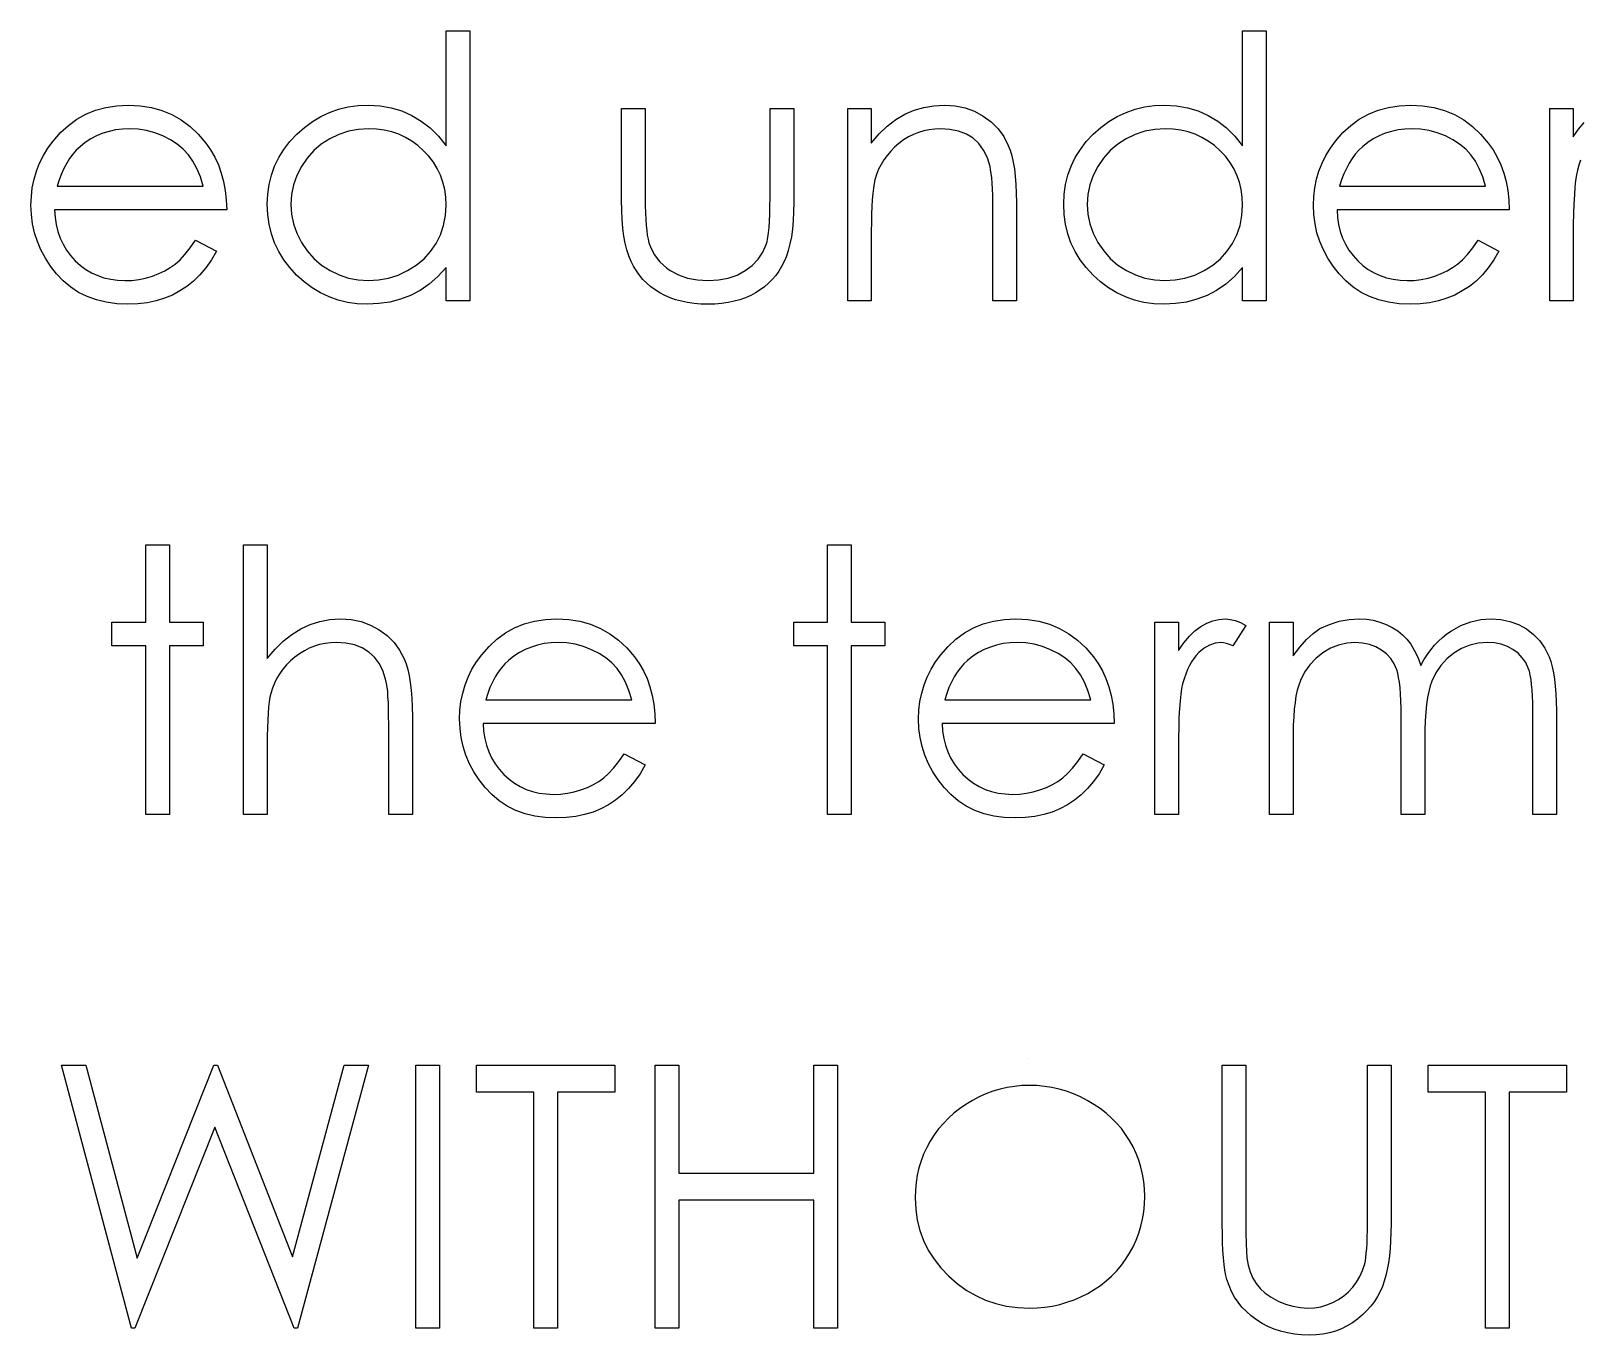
# Model space of a CAD drawing. Header units: millimetres. Extents: x -118 to 176, y -25 to 88.
# Drawn here: x 21.69 to 42.28, y 63.46 to 80.8 of the extents above; entities that cross this region are included whole.
import ezdxf

# ---------------------------------------------------------------- set-up
doc = ezdxf.new("R2010")
doc.units = ezdxf.units.MM

msp = doc.modelspace()

# ---------------------------------------------------------------- linework, layer by layer
at = {"color": 7, "linetype": 'Continuous'}
msp.add_line((34.946, 67.138), (34.946, 67.138), dxfattribs=at)
at = {"color": 7, "linetype": 'Continuous', "flags": 128}
for points in [[(27.52, 80.804), (27.52, 77.215), (27.52, 77.215), (27.205, 77.215), (27.205, 77.215), (27.205, 77.657), (27.205, 77.657), (27.097, 77.539), (26.982, 77.438), (26.86, 77.354), (26.733, 77.287), (26.599, 77.236), (26.459, 77.199), (26.313, 77.177), (26.161, 77.17), (26.161, 77.17), (26.025, 77.176), (25.895, 77.194), (25.77, 77.224), (25.649, 77.266), (25.534, 77.321), (25.423, 77.388), (25.318, 77.466), (25.218, 77.557), (25.126, 77.657), (25.047, 77.761), (24.98, 77.871), (24.925, 77.987), (24.882, 78.108), (24.852, 78.233), (24.834, 78.364), (24.827, 78.5), (24.827, 78.5), (24.834, 78.634), (24.852, 78.763), (24.883, 78.886), (24.926, 79.005), (24.981, 79.119), (25.049, 79.227), (25.129, 79.332), (25.221, 79.431), (25.322, 79.521), (25.429, 79.6), (25.54, 79.666), (25.656, 79.72), (25.777, 79.763), (25.903, 79.793), (26.035, 79.811), (26.171, 79.817), (26.171, 79.817), (26.327, 79.809), (26.476, 79.783), (26.616, 79.741), (26.75, 79.682), (26.875, 79.606), (26.994, 79.514), (27.103, 79.403), (27.205, 79.277), (27.205, 79.277), (27.205, 80.804), (27.205, 80.804), (27.52, 80.804)], [(38.109, 80.804), (38.109, 77.215), (38.109, 77.215), (37.795, 77.215), (37.795, 77.215), (37.795, 77.657), (37.795, 77.657), (37.687, 77.539), (37.572, 77.438), (37.45, 77.354), (37.323, 77.287), (37.189, 77.236), (37.049, 77.199), (36.903, 77.177), (36.751, 77.17), (36.751, 77.17), (36.615, 77.176), (36.485, 77.194), (36.359, 77.224), (36.239, 77.266), (36.124, 77.321), (36.013, 77.388), (35.908, 77.466), (35.807, 77.557), (35.716, 77.657), (35.636, 77.761), (35.57, 77.871), (35.514, 77.987), (35.472, 78.108), (35.442, 78.233), (35.423, 78.364), (35.417, 78.5), (35.417, 78.5), (35.423, 78.634), (35.442, 78.763), (35.472, 78.886), (35.516, 79.005), (35.571, 79.119), (35.639, 79.227), (35.718, 79.332), (35.811, 79.431), (35.912, 79.521), (36.019, 79.6), (36.129, 79.666), (36.246, 79.72), (36.367, 79.763), (36.493, 79.793), (36.624, 79.811), (36.76, 79.817), (36.76, 79.817), (36.917, 79.809), (37.065, 79.783), (37.206, 79.741), (37.339, 79.682), (37.465, 79.606), (37.583, 79.514), (37.693, 79.403), (37.795, 79.277), (37.795, 79.277), (37.795, 80.804), (37.795, 80.804), (38.109, 80.804)], [(23.875, 78.022), (24.154, 77.876), (24.154, 77.876), (24.085, 77.759), (24.012, 77.653), (23.933, 77.559), (23.849, 77.478), (23.76, 77.407), (23.666, 77.346), (23.566, 77.292), (23.461, 77.248), (23.349, 77.214), (23.231, 77.189), (23.105, 77.175), (22.973, 77.17), (22.973, 77.17), (22.826, 77.176), (22.687, 77.195), (22.556, 77.226), (22.434, 77.271), (22.32, 77.327), (22.214, 77.397), (22.116, 77.479), (22.027, 77.574), (21.947, 77.676), (21.878, 77.782), (21.819, 77.891), (21.772, 78.004), (21.734, 78.12), (21.707, 78.238), (21.692, 78.361), (21.686, 78.486), (21.686, 78.486), (21.691, 78.604), (21.704, 78.719), (21.728, 78.831), (21.76, 78.939), (21.801, 79.044), (21.852, 79.146), (21.912, 79.245), (21.981, 79.34), (21.981, 79.34), (22.078, 79.452), (22.183, 79.549), (22.296, 79.631), (22.417, 79.698), (22.546, 79.75), (22.683, 79.788), (22.828, 79.809), (22.98, 79.817), (22.98, 79.817), (23.138, 79.809), (23.287, 79.786), (23.428, 79.746), (23.56, 79.692), (23.685, 79.621), (23.801, 79.534), (23.91, 79.431), (24.01, 79.314), (24.01, 79.314), (24.075, 79.222), (24.13, 79.125), (24.178, 79.022), (24.217, 78.914), (24.247, 78.8), (24.27, 78.681), (24.283, 78.556), (24.289, 78.426), (24.289, 78.426), (22, 78.426), (22, 78.426), (22.007, 78.325), (22.021, 78.228), (22.043, 78.137), (22.074, 78.05), (22.112, 77.968), (22.158, 77.89), (22.213, 77.817), (22.275, 77.748), (22.344, 77.686), (22.416, 77.632), (22.492, 77.587), (22.573, 77.55), (22.657, 77.521), (22.746, 77.501), (22.837, 77.488), (22.933, 77.484), (22.933, 77.484), (23.027, 77.487), (23.119, 77.498), (23.21, 77.517), (23.3, 77.543), (23.386, 77.576), (23.466, 77.613), (23.538, 77.656), (23.604, 77.703), (23.668, 77.759), (23.734, 77.832), (23.804, 77.919), (23.875, 78.022)], [(29.539, 79.772), (29.853, 79.772), (29.853, 79.772), (29.853, 78.586), (29.853, 78.586), (29.854, 78.481), (29.856, 78.386), (29.86, 78.298), (29.865, 78.219), (29.873, 78.149), (29.881, 78.087), (29.891, 78.033), (29.903, 77.988), (29.903, 77.988), (29.924, 77.931), (29.948, 77.877), (29.978, 77.827), (30.011, 77.779), (30.048, 77.734), (30.091, 77.693), (30.136, 77.654), (30.187, 77.619), (30.297, 77.56), (30.417, 77.517), (30.548, 77.492), (30.688, 77.484), (30.688, 77.484), (30.828, 77.492), (30.957, 77.517), (31.075, 77.558), (31.181, 77.616), (31.275, 77.686), (31.353, 77.768), (31.415, 77.86), (31.461, 77.963), (31.461, 77.963), (31.473, 78.005), (31.484, 78.057), (31.493, 78.119), (31.501, 78.192), (31.506, 78.275), (31.51, 78.369), (31.512, 78.472), (31.513, 78.586), (31.513, 78.586), (31.513, 79.772), (31.513, 79.772), (31.827, 79.772), (31.827, 79.772), (31.827, 78.527), (31.827, 78.527), (31.825, 78.4), (31.82, 78.281), (31.81, 78.169), (31.796, 78.067), (31.778, 77.972), (31.756, 77.886), (31.73, 77.807), (31.701, 77.736), (31.667, 77.672), (31.63, 77.611), (31.588, 77.553), (31.543, 77.499), (31.493, 77.449), (31.44, 77.402), (31.383, 77.359), (31.321, 77.32), (31.256, 77.285), (31.186, 77.254), (31.113, 77.229), (31.036, 77.208), (30.954, 77.191), (30.868, 77.179), (30.779, 77.172), (30.685, 77.17), (30.685, 77.17), (30.592, 77.172), (30.502, 77.179), (30.417, 77.191), (30.335, 77.208), (30.257, 77.229), (30.183, 77.254), (30.113, 77.285), (30.047, 77.32), (29.985, 77.359), (29.927, 77.402), (29.873, 77.449), (29.823, 77.5), (29.778, 77.555), (29.736, 77.613), (29.699, 77.674), (29.665, 77.74), (29.636, 77.811), (29.61, 77.891), (29.588, 77.98), (29.57, 78.077), (29.556, 78.183), (29.546, 78.296), (29.541, 78.419), (29.539, 78.55), (29.539, 78.55), (29.539, 79.772)], [(32.545, 79.772), (32.859, 79.772), (32.859, 79.772), (32.859, 79.311), (32.859, 79.311), (32.962, 79.434), (33.07, 79.54), (33.184, 79.627), (33.303, 79.697), (33.427, 79.749), (33.557, 79.787), (33.692, 79.809), (33.832, 79.817), (33.832, 79.817), (33.974, 79.808), (34.107, 79.781), (34.232, 79.736), (34.348, 79.673), (34.454, 79.594), (34.545, 79.503), (34.62, 79.399), (34.681, 79.283), (34.707, 79.218), (34.728, 79.143), (34.747, 79.061), (34.762, 78.97), (34.773, 78.871), (34.782, 78.763), (34.787, 78.646), (34.789, 78.521), (34.789, 78.521), (34.789, 77.215), (34.789, 77.215), (34.475, 77.215), (34.475, 77.215), (34.475, 78.418), (34.475, 78.418), (34.474, 78.522), (34.473, 78.617), (34.47, 78.704), (34.466, 78.782), (34.46, 78.85), (34.454, 78.908), (34.446, 78.959), (34.438, 79), (34.438, 79), (34.402, 79.117), (34.352, 79.22), (34.289, 79.306), (34.212, 79.377), (34.123, 79.432), (34.02, 79.471), (33.905, 79.495), (33.778, 79.503), (33.778, 79.503), (33.702, 79.5), (33.628, 79.491), (33.556, 79.476), (33.487, 79.455), (33.419, 79.427), (33.353, 79.394), (33.289, 79.354), (33.227, 79.308), (33.169, 79.258), (33.117, 79.205), (33.069, 79.149), (33.026, 79.09), (32.989, 79.028), (32.957, 78.964), (32.929, 78.896), (32.908, 78.826), (32.908, 78.826), (32.896, 78.774), (32.887, 78.712), (32.878, 78.641), (32.871, 78.56), (32.866, 78.47), (32.862, 78.369), (32.86, 78.259), (32.859, 78.139), (32.859, 78.139), (32.859, 77.215), (32.859, 77.215), (32.545, 77.215), (32.545, 77.215), (32.545, 79.772)], [(40.926, 78.022), (41.205, 77.876), (41.205, 77.876), (41.137, 77.759), (41.063, 77.653), (40.985, 77.559), (40.9, 77.478), (40.811, 77.407), (40.717, 77.346), (40.617, 77.292), (40.512, 77.248), (40.401, 77.214), (40.282, 77.189), (40.157, 77.175), (40.024, 77.17), (40.024, 77.17), (39.877, 77.176), (39.738, 77.195), (39.608, 77.226), (39.485, 77.271), (39.371, 77.327), (39.265, 77.397), (39.167, 77.479), (39.078, 77.574), (38.998, 77.676), (38.929, 77.782), (38.871, 77.891), (38.823, 78.004), (38.785, 78.12), (38.759, 78.238), (38.743, 78.361), (38.737, 78.486), (38.737, 78.486), (38.742, 78.604), (38.756, 78.719), (38.779, 78.831), (38.811, 78.939), (38.852, 79.044), (38.903, 79.146), (38.963, 79.245), (39.032, 79.34), (39.032, 79.34), (39.129, 79.452), (39.235, 79.549), (39.347, 79.631), (39.469, 79.698), (39.598, 79.75), (39.734, 79.788), (39.879, 79.809), (40.032, 79.817), (40.032, 79.817), (40.189, 79.809), (40.338, 79.786), (40.479, 79.746), (40.612, 79.692), (40.736, 79.621), (40.853, 79.534), (40.961, 79.431), (41.062, 79.314), (41.062, 79.314), (41.126, 79.222), (41.182, 79.125), (41.229, 79.022), (41.268, 78.914), (41.299, 78.8), (41.321, 78.681), (41.334, 78.556), (41.34, 78.426), (41.34, 78.426), (39.052, 78.426), (39.052, 78.426), (39.058, 78.325), (39.072, 78.228), (39.094, 78.137), (39.125, 78.05), (39.163, 77.968), (39.209, 77.89), (39.264, 77.817), (39.326, 77.748), (39.395, 77.686), (39.467, 77.632), (39.544, 77.587), (39.624, 77.55), (39.709, 77.521), (39.797, 77.501), (39.889, 77.488), (39.985, 77.484), (39.985, 77.484), (40.079, 77.487), (40.171, 77.498), (40.262, 77.517), (40.351, 77.543), (40.438, 77.576), (40.517, 77.613), (40.589, 77.656), (40.655, 77.703), (40.719, 77.759), (40.785, 77.832), (40.855, 77.919), (40.926, 78.022)], [(41.878, 79.772), (42.193, 79.772), (42.193, 79.772), (42.193, 79.396), (42.193, 79.396), (42.264, 79.499), (42.338, 79.588)], [(42.29, 79.084), (42.268, 79.02), (42.249, 78.952), (42.249, 78.952), (42.235, 78.891), (42.224, 78.816), (42.214, 78.727), (42.207, 78.624), (42.2, 78.507), (42.196, 78.377), (42.193, 78.233), (42.193, 78.074), (42.193, 78.074), (42.193, 77.215), (42.193, 77.215), (41.879, 77.215), (41.879, 77.215), (41.879, 79.772)], [(23.975, 78.74), (23.938, 78.864), (23.892, 78.975), (23.839, 79.073), (23.779, 79.157), (23.71, 79.231), (23.63, 79.298), (23.541, 79.356), (23.44, 79.408), (23.334, 79.45), (23.224, 79.479), (23.112, 79.497), (22.997, 79.503), (22.997, 79.503), (22.903, 79.499), (22.812, 79.488), (22.724, 79.469), (22.64, 79.443), (22.559, 79.409), (22.482, 79.368), (22.408, 79.319), (22.338, 79.263), (22.338, 79.263), (22.288, 79.217), (22.243, 79.165), (22.2, 79.108), (22.161, 79.046), (22.124, 78.977), (22.091, 78.904), (22.061, 78.825), (22.033, 78.74), (22.033, 78.74), (23.975, 78.74)], [(26.175, 79.503), (26.037, 79.495), (25.906, 79.47), (25.779, 79.429), (25.658, 79.371), (25.546, 79.299), (25.446, 79.213), (25.357, 79.114), (25.281, 79.001), (25.22, 78.88), (25.176, 78.756), (25.15, 78.628), (25.141, 78.497), (25.141, 78.497), (25.15, 78.366), (25.176, 78.239), (25.221, 78.114), (25.282, 77.992), (25.359, 77.878), (25.448, 77.778), (25.549, 77.691), (25.662, 77.618), (25.783, 77.559), (25.908, 77.517), (26.038, 77.492), (26.172, 77.484), (26.172, 77.484), (26.308, 77.492), (26.441, 77.517), (26.569, 77.558), (26.694, 77.616), (26.809, 77.688), (26.912, 77.773), (26.999, 77.869), (27.072, 77.976), (27.13, 78.093), (27.172, 78.218), (27.197, 78.349), (27.205, 78.488), (27.205, 78.488), (27.201, 78.594), (27.187, 78.695), (27.163, 78.793), (27.131, 78.885), (27.089, 78.974), (27.038, 79.058), (26.978, 79.137), (26.907, 79.212), (26.831, 79.28), (26.75, 79.34), (26.665, 79.389), (26.576, 79.43), (26.482, 79.462), (26.384, 79.485), (26.281, 79.499), (26.175, 79.503)], [(36.765, 79.503), (36.627, 79.495), (36.495, 79.47), (36.369, 79.429), (36.248, 79.371), (36.136, 79.299), (36.035, 79.213), (35.947, 79.114), (35.871, 79.001), (35.81, 78.88), (35.766, 78.756), (35.739, 78.628), (35.731, 78.497), (35.731, 78.497), (35.74, 78.366), (35.766, 78.239), (35.81, 78.114), (35.872, 77.992), (35.949, 77.878), (36.037, 77.778), (36.138, 77.691), (36.251, 77.618), (36.373, 77.559), (36.498, 77.517), (36.628, 77.492), (36.762, 77.484), (36.762, 77.484), (36.898, 77.492), (37.03, 77.517), (37.159, 77.558), (37.283, 77.616), (37.399, 77.688), (37.501, 77.773), (37.588, 77.869), (37.662, 77.976), (37.72, 78.093), (37.762, 78.218), (37.787, 78.349), (37.795, 78.488), (37.795, 78.488), (37.79, 78.594), (37.776, 78.695), (37.753, 78.793), (37.721, 78.885), (37.679, 78.974), (37.628, 79.058), (37.567, 79.137), (37.497, 79.212), (37.421, 79.28), (37.34, 79.34), (37.255, 79.389), (37.166, 79.43), (37.072, 79.462), (36.973, 79.485), (36.871, 79.499), (36.765, 79.503)], [(41.026, 78.74), (40.989, 78.864), (40.943, 78.975), (40.891, 79.073), (40.83, 79.157), (40.762, 79.231), (40.682, 79.298), (40.592, 79.356), (40.492, 79.408), (40.385, 79.45), (40.275, 79.479), (40.163, 79.497), (40.048, 79.503), (40.048, 79.503), (39.954, 79.499), (39.863, 79.488), (39.775, 79.469), (39.692, 79.443), (39.61, 79.409), (39.533, 79.368), (39.46, 79.319), (39.389, 79.263), (39.389, 79.263), (39.34, 79.217), (39.294, 79.165), (39.251, 79.108), (39.212, 79.046), (39.176, 78.977), (39.142, 78.904), (39.112, 78.825), (39.085, 78.74), (39.085, 78.74), (41.026, 78.74)], [(23.212, 73.971), (23.526, 73.971), (23.526, 73.971), (23.526, 72.939), (23.526, 72.939), (23.975, 72.939), (23.975, 72.939), (23.975, 72.625), (23.975, 72.625), (23.526, 72.625), (23.526, 72.625), (23.526, 70.381), (23.526, 70.381), (23.212, 70.381), (23.212, 70.381), (23.212, 72.625), (23.212, 72.625), (22.763, 72.625), (22.763, 72.625), (22.763, 72.939), (22.763, 72.939), (23.212, 72.939), (23.212, 72.939), (23.212, 73.971)], [(24.513, 73.971), (24.827, 73.971), (24.827, 73.971), (24.827, 72.456), (24.827, 72.456), (24.931, 72.58), (25.04, 72.687), (25.154, 72.778), (25.273, 72.852), (25.397, 72.909), (25.527, 72.951), (25.661, 72.975), (25.8, 72.984), (25.8, 72.984), (25.942, 72.975), (26.075, 72.948), (26.2, 72.902), (26.316, 72.839), (26.422, 72.761), (26.513, 72.67), (26.588, 72.567), (26.649, 72.451), (26.675, 72.386), (26.696, 72.311), (26.715, 72.229), (26.73, 72.138), (26.741, 72.038), (26.75, 71.93), (26.755, 71.813), (26.757, 71.687), (26.757, 71.687), (26.757, 70.381), (26.757, 70.381), (26.443, 70.381), (26.443, 70.381), (26.443, 71.584), (26.443, 71.584), (26.442, 71.689), (26.441, 71.784), (26.438, 71.87), (26.433, 71.948), (26.429, 72.016), (26.422, 72.075), (26.415, 72.126), (26.406, 72.166), (26.406, 72.166), (26.368, 72.284), (26.318, 72.386), (26.255, 72.473), (26.178, 72.543), (26.089, 72.599), (25.988, 72.638), (25.873, 72.662), (25.745, 72.67), (25.745, 72.67), (25.669, 72.667), (25.596, 72.658), (25.523, 72.642), (25.454, 72.621), (25.386, 72.593), (25.321, 72.56), (25.257, 72.52), (25.195, 72.475), (25.137, 72.424), (25.085, 72.372), (25.037, 72.316), (24.994, 72.257), (24.957, 72.195), (24.925, 72.131), (24.897, 72.062), (24.876, 71.992), (24.876, 71.992), (24.864, 71.941), (24.855, 71.88), (24.846, 71.809), (24.839, 71.728), (24.834, 71.638), (24.83, 71.537), (24.828, 71.427), (24.827, 71.306), (24.827, 71.306), (24.827, 70.381), (24.827, 70.381), (24.513, 70.381), (24.513, 70.381), (24.513, 73.971)], [(32.276, 73.971), (32.59, 73.971), (32.59, 73.971), (32.59, 72.939), (32.59, 72.939), (33.039, 72.939), (33.039, 72.939), (33.039, 72.625), (33.039, 72.625), (32.59, 72.625), (32.59, 72.625), (32.59, 70.381), (32.59, 70.381), (32.276, 70.381), (32.276, 70.381), (32.276, 72.625), (32.276, 72.625), (31.827, 72.625), (31.827, 72.625), (31.827, 72.939), (31.827, 72.939), (32.276, 72.939), (32.276, 72.939), (32.276, 73.971)], [(29.574, 71.189), (29.853, 71.042), (29.853, 71.042), (29.784, 70.925), (29.711, 70.82), (29.632, 70.726), (29.548, 70.645), (29.459, 70.574), (29.365, 70.512), (29.265, 70.459), (29.159, 70.415), (29.048, 70.381), (28.929, 70.356), (28.804, 70.341), (28.671, 70.336), (28.671, 70.336), (28.524, 70.343), (28.385, 70.362), (28.255, 70.393), (28.132, 70.437), (28.019, 70.494), (27.913, 70.563), (27.815, 70.646), (27.726, 70.74), (27.646, 70.843), (27.576, 70.948), (27.518, 71.058), (27.47, 71.171), (27.433, 71.286), (27.406, 71.405), (27.391, 71.528), (27.385, 71.653), (27.385, 71.653), (27.39, 71.771), (27.403, 71.886), (27.426, 71.997), (27.459, 72.106), (27.5, 72.211), (27.55, 72.313), (27.611, 72.412), (27.679, 72.507), (27.679, 72.507), (27.777, 72.618), (27.882, 72.716), (27.995, 72.797), (28.116, 72.865), (28.245, 72.916), (28.382, 72.954), (28.526, 72.976), (28.679, 72.984), (28.679, 72.984), (28.836, 72.976), (28.986, 72.952), (29.127, 72.913), (29.259, 72.858), (29.384, 72.787), (29.5, 72.701), (29.609, 72.598), (29.709, 72.48), (29.709, 72.48), (29.774, 72.389), (29.829, 72.292), (29.877, 72.189), (29.915, 72.081), (29.946, 71.967), (29.969, 71.848), (29.982, 71.723), (29.987, 71.593), (29.987, 71.593), (27.699, 71.593), (27.699, 71.593), (27.705, 71.492), (27.719, 71.395), (27.742, 71.303), (27.773, 71.216), (27.811, 71.134), (27.857, 71.056), (27.911, 70.983), (27.974, 70.915), (28.043, 70.853), (28.115, 70.799), (28.191, 70.753), (28.272, 70.716), (28.356, 70.688), (28.444, 70.667), (28.536, 70.655), (28.632, 70.65), (28.632, 70.65), (28.726, 70.654), (28.818, 70.665), (28.909, 70.684), (28.999, 70.71), (29.085, 70.742), (29.164, 70.78), (29.237, 70.822), (29.302, 70.869), (29.366, 70.926), (29.433, 70.999), (29.502, 71.086), (29.574, 71.189)], [(35.676, 71.189), (35.955, 71.042), (35.955, 71.042), (35.887, 70.925), (35.813, 70.82), (35.735, 70.726), (35.65, 70.645), (35.561, 70.574), (35.467, 70.512), (35.367, 70.459), (35.262, 70.415), (35.151, 70.381), (35.032, 70.356), (34.907, 70.341), (34.774, 70.336), (34.774, 70.336), (34.627, 70.343), (34.488, 70.362), (34.358, 70.393), (34.235, 70.437), (34.121, 70.494), (34.015, 70.563), (33.917, 70.646), (33.828, 70.74), (33.748, 70.843), (33.679, 70.948), (33.621, 71.058), (33.573, 71.171), (33.535, 71.286), (33.509, 71.405), (33.493, 71.528), (33.487, 71.653), (33.487, 71.653), (33.492, 71.771), (33.506, 71.886), (33.529, 71.997), (33.561, 72.106), (33.602, 72.211), (33.653, 72.313), (33.713, 72.412), (33.782, 72.507), (33.782, 72.507), (33.879, 72.618), (33.985, 72.716), (34.097, 72.797), (34.219, 72.865), (34.348, 72.916), (34.484, 72.954), (34.629, 72.976), (34.782, 72.984), (34.782, 72.984), (34.939, 72.976), (35.088, 72.952), (35.229, 72.913), (35.362, 72.858), (35.486, 72.787), (35.603, 72.701), (35.711, 72.598), (35.812, 72.48), (35.812, 72.48), (35.876, 72.389), (35.932, 72.292), (35.979, 72.189), (36.018, 72.081), (36.049, 71.967), (36.071, 71.848), (36.084, 71.723), (36.09, 71.593), (36.09, 71.593), (33.802, 71.593), (33.802, 71.593), (33.808, 71.492), (33.822, 71.395), (33.844, 71.303), (33.875, 71.216), (33.913, 71.134), (33.959, 71.056), (34.014, 70.983), (34.076, 70.915), (34.145, 70.853), (34.217, 70.799), (34.294, 70.753), (34.374, 70.716), (34.459, 70.688), (34.547, 70.667), (34.639, 70.655), (34.735, 70.65), (34.735, 70.65), (34.829, 70.654), (34.921, 70.665), (35.012, 70.684), (35.101, 70.71), (35.188, 70.742), (35.267, 70.78), (35.339, 70.822), (35.405, 70.869), (35.469, 70.926), (35.535, 70.999), (35.605, 71.086), (35.676, 71.189)], [(36.628, 72.939), (36.943, 72.939), (36.943, 72.939), (36.943, 72.562), (36.943, 72.562), (37.014, 72.666), (37.088, 72.755), (37.163, 72.827), (37.24, 72.884), (37.319, 72.928), (37.4, 72.959), (37.482, 72.977), (37.567, 72.984), (37.567, 72.984), (37.632, 72.978), (37.699, 72.962), (37.769, 72.935), (37.84, 72.896), (37.84, 72.896), (37.668, 72.624), (37.668, 72.624), (37.622, 72.644), (37.58, 72.658), (37.541, 72.667), (37.507, 72.67), (37.507, 72.67), (37.432, 72.661), (37.358, 72.636), (37.285, 72.594), (37.214, 72.535), (37.18, 72.499), (37.147, 72.459), (37.118, 72.414), (37.09, 72.364), (37.064, 72.309), (37.04, 72.25), (37.018, 72.187), (36.999, 72.119), (36.999, 72.119), (36.985, 72.058), (36.974, 71.983), (36.964, 71.894), (36.957, 71.79), (36.95, 71.674), (36.946, 71.544), (36.943, 71.399), (36.943, 71.241), (36.943, 71.241), (36.943, 70.381), (36.943, 70.381), (36.629, 70.381), (36.629, 70.381), (36.629, 72.939)], [(38.154, 72.939), (38.468, 72.939), (38.468, 72.939), (38.468, 72.494), (38.468, 72.494), (38.555, 72.609), (38.644, 72.708), (38.733, 72.789), (38.823, 72.854), (38.823, 72.854), (38.95, 72.911), (39.08, 72.952), (39.214, 72.975), (39.35, 72.984), (39.35, 72.984), (39.443, 72.979), (39.533, 72.966), (39.62, 72.942), (39.705, 72.91), (39.786, 72.87), (39.858, 72.825), (39.923, 72.773), (39.98, 72.715), (40.031, 72.647), (40.079, 72.567), (40.124, 72.473), (40.164, 72.366), (40.164, 72.366), (40.206, 72.44), (40.251, 72.508), (40.299, 72.573), (40.349, 72.633), (40.401, 72.688), (40.456, 72.738), (40.513, 72.785), (40.574, 72.826), (40.699, 72.895), (40.829, 72.945), (40.963, 72.974), (41.102, 72.984), (41.102, 72.984), (41.231, 72.975), (41.351, 72.951), (41.464, 72.909), (41.569, 72.851), (41.664, 72.778), (41.746, 72.691), (41.815, 72.593), (41.87, 72.48), (41.893, 72.417), (41.913, 72.346), (41.93, 72.268), (41.944, 72.182), (41.954, 72.09), (41.962, 71.99), (41.967, 71.882), (41.968, 71.767), (41.968, 71.767), (41.968, 70.381), (41.968, 70.381), (41.654, 70.381), (41.654, 70.381), (41.654, 71.768), (41.654, 71.768), (41.653, 71.866), (41.651, 71.957), (41.646, 72.039), (41.639, 72.113), (41.631, 72.179), (41.62, 72.237), (41.609, 72.288), (41.595, 72.33), (41.56, 72.403), (41.514, 72.468), (41.458, 72.526), (41.391, 72.576), (41.316, 72.617), (41.233, 72.647), (41.144, 72.664), (41.048, 72.67), (41.048, 72.67), (40.929, 72.661), (40.816, 72.635), (40.708, 72.591), (40.605, 72.529), (40.511, 72.454), (40.431, 72.366), (40.364, 72.267), (40.311, 72.156), (40.289, 72.093), (40.27, 72.02), (40.255, 71.937), (40.241, 71.844), (40.232, 71.742), (40.224, 71.63), (40.22, 71.508), (40.218, 71.376), (40.218, 71.376), (40.218, 70.381), (40.218, 70.381), (39.904, 70.381), (39.904, 70.381), (39.904, 71.682), (39.904, 71.682), (39.903, 71.792), (39.901, 71.894), (39.896, 71.985), (39.889, 72.068), (39.881, 72.142), (39.871, 72.206), (39.859, 72.261), (39.845, 72.306), (39.811, 72.385), (39.765, 72.455), (39.709, 72.517), (39.641, 72.57), (39.566, 72.614), (39.482, 72.645), (39.392, 72.663), (39.296, 72.67), (39.296, 72.67), (39.182, 72.661), (39.072, 72.635), (38.965, 72.593), (38.863, 72.533), (38.769, 72.459), (38.688, 72.372), (38.62, 72.275), (38.565, 72.165), (38.543, 72.103), (38.523, 72.034), (38.506, 71.957), (38.493, 71.872), (38.482, 71.781), (38.475, 71.68), (38.47, 71.573), (38.468, 71.457), (38.468, 71.457), (38.468, 70.381), (38.468, 70.381), (38.154, 70.381), (38.154, 70.381), (38.154, 72.939)], [(29.673, 71.907), (29.636, 72.031), (29.591, 72.142), (29.538, 72.239), (29.478, 72.323), (29.409, 72.398), (29.329, 72.464), (29.239, 72.523), (29.139, 72.574), (29.033, 72.616), (28.922, 72.646), (28.81, 72.664), (28.695, 72.67), (28.695, 72.67), (28.601, 72.666), (28.51, 72.655), (28.423, 72.636), (28.339, 72.61), (28.258, 72.576), (28.181, 72.535), (28.107, 72.486), (28.036, 72.43), (28.036, 72.43), (27.987, 72.384), (27.942, 72.332), (27.899, 72.275), (27.86, 72.213), (27.823, 72.144), (27.789, 72.07), (27.759, 71.992), (27.732, 71.907), (27.732, 71.907), (29.673, 71.907)], [(35.776, 71.907), (35.739, 72.031), (35.693, 72.142), (35.641, 72.239), (35.58, 72.323), (35.512, 72.398), (35.432, 72.464), (35.342, 72.523), (35.242, 72.574), (35.135, 72.616), (35.025, 72.646), (34.913, 72.664), (34.798, 72.67), (34.798, 72.67), (34.704, 72.666), (34.613, 72.655), (34.525, 72.636), (34.442, 72.61), (34.36, 72.576), (34.283, 72.535), (34.21, 72.486), (34.139, 72.43), (34.139, 72.43), (34.09, 72.384), (34.044, 72.332), (34.001, 72.275), (33.962, 72.213), (33.926, 72.144), (33.892, 72.07), (33.862, 71.992), (33.835, 71.907), (33.835, 71.907), (35.776, 71.907)], [(22.09, 67.048), (22.415, 67.048), (22.415, 67.048), (23.1, 64.481), (23.1, 64.481), (24.118, 67.048), (24.118, 67.048), (24.164, 67.048), (24.164, 67.048), (25.164, 64.499), (25.164, 64.499), (25.852, 67.048), (25.852, 67.048), (26.173, 67.048), (26.173, 67.048), (25.23, 63.548), (25.23, 63.548), (25.185, 63.548), (25.185, 63.548), (24.132, 66.225), (24.132, 66.225), (23.066, 63.548), (23.066, 63.548), (23.021, 63.548), (23.021, 63.548), (22.09, 67.048)], [(26.802, 67.048), (27.116, 67.048), (27.116, 67.048), (27.116, 63.548), (27.116, 63.548), (26.802, 63.548), (26.802, 63.548), (26.802, 67.048)], [(27.609, 66.689), (27.609, 67.048), (27.609, 67.048), (29.449, 67.048), (29.449, 67.048), (29.449, 66.689), (29.449, 66.689), (28.686, 66.689), (28.686, 66.689), (28.686, 63.548), (28.686, 63.548), (28.372, 63.548), (28.372, 63.548), (28.372, 66.689), (28.372, 66.689), (27.609, 66.689)], [(29.987, 67.048), (30.302, 67.048), (30.302, 67.048), (30.302, 65.612), (30.302, 65.612), (32.096, 65.612), (32.096, 65.612), (32.096, 67.048), (32.096, 67.048), (32.411, 67.048), (32.411, 67.048), (32.411, 63.548), (32.411, 63.548), (32.096, 63.548), (32.096, 63.548), (32.096, 65.253), (32.096, 65.253), (30.302, 65.253), (30.302, 65.253), (30.302, 63.548), (30.302, 63.548), (29.987, 63.548), (29.987, 63.548), (29.987, 67.048)], [(37.526, 67.048), (37.84, 67.048), (37.84, 67.048), (37.84, 64.951), (37.84, 64.951), (37.84, 64.862), (37.841, 64.782), (37.842, 64.71), (37.844, 64.648), (37.846, 64.594), (37.848, 64.549), (37.851, 64.513), (37.854, 64.485), (37.854, 64.485), (37.872, 64.387), (37.898, 64.297), (37.933, 64.215), (37.975, 64.142), (38.029, 64.076), (38.096, 64.015), (38.176, 63.96), (38.268, 63.91), (38.367, 63.87), (38.465, 63.84), (38.565, 63.823), (38.665, 63.817), (38.665, 63.817), (38.75, 63.822), (38.834, 63.835), (38.916, 63.858), (38.997, 63.89), (39.073, 63.931), (39.143, 63.978), (39.206, 64.032), (39.263, 64.093), (39.312, 64.161), (39.356, 64.237), (39.391, 64.318), (39.42, 64.407), (39.42, 64.407), (39.428, 64.445), (39.435, 64.491), (39.441, 64.546), (39.446, 64.609), (39.451, 64.682), (39.453, 64.763), (39.455, 64.853), (39.455, 64.951), (39.455, 64.951), (39.455, 67.048), (39.455, 67.048), (39.77, 67.048), (39.77, 67.048), (39.77, 64.934), (39.77, 64.934), (39.768, 64.82), (39.764, 64.711), (39.757, 64.607), (39.747, 64.51), (39.734, 64.418), (39.72, 64.332), (39.702, 64.25), (39.68, 64.175), (39.656, 64.105), (39.625, 64.036), (39.589, 63.969), (39.548, 63.905), (39.5, 63.843), (39.448, 63.784), (39.39, 63.727), (39.326, 63.672), (39.258, 63.622), (39.186, 63.579), (39.11, 63.542), (39.032, 63.511), (38.95, 63.488), (38.864, 63.471), (38.775, 63.462), (38.682, 63.458), (38.682, 63.458), (38.581, 63.462), (38.484, 63.471), (38.391, 63.487), (38.301, 63.509), (38.215, 63.537), (38.133, 63.572), (38.055, 63.613), (37.98, 63.66), (37.909, 63.713), (37.846, 63.769), (37.787, 63.83), (37.736, 63.896), (37.69, 63.964), (37.65, 64.038), (37.616, 64.115), (37.588, 64.196), (37.588, 64.196), (37.574, 64.252), (37.561, 64.319), (37.55, 64.396), (37.541, 64.483), (37.535, 64.581), (37.53, 64.688), (37.527, 64.806), (37.526, 64.934), (37.526, 64.934), (37.526, 67.048)], [(40.263, 66.689), (40.263, 67.048), (40.263, 67.048), (42.103, 67.048), (42.103, 67.048), (42.103, 66.689), (42.103, 66.689), (41.34, 66.689), (41.34, 66.689), (41.34, 63.548), (41.34, 63.548), (41.026, 63.548), (41.026, 63.548), (41.026, 66.689), (41.026, 66.689), (40.263, 66.689)], [(34.961, 66.779), (34.862, 66.776), (34.764, 66.766), (34.667, 66.751), (34.571, 66.729), (34.477, 66.7), (34.384, 66.666), (34.293, 66.625), (34.203, 66.578), (34.116, 66.526), (34.034, 66.469), (33.957, 66.408), (33.884, 66.343), (33.817, 66.274), (33.754, 66.2), (33.696, 66.122), (33.644, 66.039), (33.597, 65.953), (33.555, 65.865), (33.521, 65.774), (33.493, 65.681), (33.471, 65.585), (33.455, 65.487), (33.445, 65.387), (33.443, 65.284), (33.443, 65.284), (33.45, 65.132), (33.471, 64.987), (33.505, 64.848), (33.554, 64.715), (33.616, 64.588), (33.693, 64.466), (33.783, 64.351), (33.888, 64.242), (34.002, 64.142), (34.122, 64.056), (34.248, 63.983), (34.379, 63.924), (34.516, 63.877), (34.658, 63.844), (34.807, 63.823), (34.961, 63.817), (34.961, 63.817), (35.065, 63.82), (35.167, 63.829), (35.267, 63.844), (35.365, 63.866), (35.461, 63.894), (35.555, 63.926), (35.647, 63.966), (35.737, 64.012), (35.824, 64.063), (35.906, 64.119), (35.983, 64.179), (36.055, 64.243), (36.122, 64.312), (36.185, 64.386), (36.241, 64.464), (36.294, 64.546), (36.341, 64.633), (36.382, 64.721), (36.416, 64.811), (36.444, 64.905), (36.466, 65), (36.481, 65.097), (36.491, 65.198), (36.494, 65.3), (36.494, 65.3), (36.491, 65.402), (36.481, 65.501), (36.466, 65.598), (36.444, 65.693), (36.416, 65.784), (36.382, 65.873), (36.341, 65.96), (36.294, 66.045), (36.241, 66.127), (36.184, 66.204), (36.121, 66.277), (36.054, 66.345), (35.981, 66.41), (35.902, 66.47), (35.819, 66.526), (35.731, 66.578), (35.64, 66.625), (35.547, 66.666), (35.453, 66.7), (35.357, 66.729), (35.26, 66.751), (35.162, 66.766), (35.062, 66.776), (34.961, 66.779)]]:
    msp.add_lwpolyline(points, dxfattribs=at)

doc.saveas('drawing.dxf')
